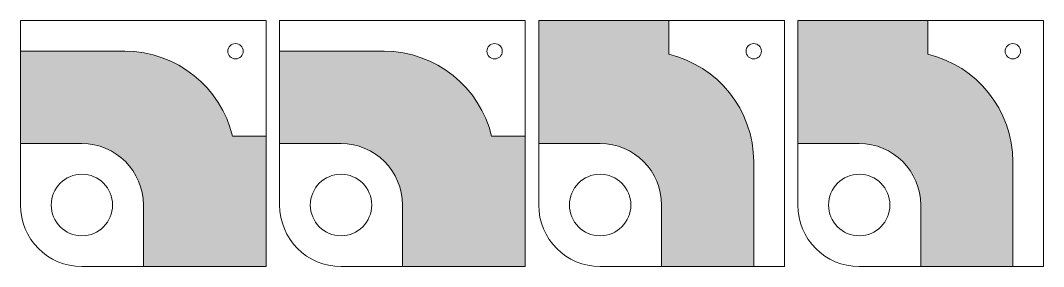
# Model space of a CAD drawing. Header units: inches. Extents: x 0.04 to 4.21, y -1.06 to -0.06.
import ezdxf

# ---------------------------------------------------------------- set-up
doc = ezdxf.new("R2010")
doc.units = ezdxf.units.IN
doc.header["$MEASUREMENT"] = 0
doc.layers.add('Layer 1', color=7, linetype='Continuous')

# ---------------------------------------------------------------- blocks, each defined once
blk = doc.blocks.new('block 3')
at = {"layer": 'Layer 1', "lineweight": 0}
blk.add_lwpolyline([(1.0432, -0.0586), (1.0432, -1.0586)], dxfattribs=at)
blk = doc.blocks.new('block 4')
at = {"layer": 'Layer 1', "lineweight": 0}
blk.add_lwpolyline([(0.0432, -0.5639), (0.0432, -0.0586)], dxfattribs=at)
blk = doc.blocks.new('block 5')
at = {"layer": 'Layer 1', "lineweight": 0}
blk.add_lwpolyline([(0.0432, -0.8086), (0.0432, -0.5586)], dxfattribs=at)
blk = doc.blocks.new('block 6')
at = {"layer": 'Layer 1', "lineweight": 0}
blk.add_lwpolyline([(0.0432, -0.0586), (1.0432, -0.0586)], dxfattribs=at)
blk = doc.blocks.new('block 7')
at = {"layer": 'Layer 1', "lineweight": 0}
blk.add_lwpolyline([(1.0432, -1.0586), (0.5432, -1.0586)], dxfattribs=at)
blk = doc.blocks.new('block 8')
at = {"layer": 'Layer 1', "lineweight": 0}
blk.add_open_spline([(0.9494, -0.1836), (0.9494, -0.1663), (0.9354, -0.1523), (0.9182, -0.1523), (0.9009, -0.1523), (0.8869, -0.1663), (0.8869, -0.1836), (0.8869, -0.2009), (0.9009, -0.2148), (0.9182, -0.2148), (0.9354, -0.2148), (0.9494, -0.2009), (0.9494, -0.1836), (0.9494, -0.1836), (0.9494, -0.1836), (0.9494, -0.1836)], degree=3, knots=[0, 0, 0, 0, 1, 1, 1, 2, 2, 2, 3, 3, 3, 4, 4, 4, 5, 5, 5, 5], dxfattribs=at)
blk = doc.blocks.new('block 9')
at = {"layer": 'Layer 1', "lineweight": 0}
blk.add_open_spline([(0.0432, -0.8086), (0.0432, -0.9467), (0.1551, -1.0586), (0.2932, -1.0586)], degree=3, dxfattribs=at)
blk = doc.blocks.new('block 10')
at = {"layer": 'Layer 1', "lineweight": 0}
blk.add_open_spline([(0.4182, -0.8086), (0.4182, -0.7396), (0.3622, -0.6836), (0.2932, -0.6836), (0.2241, -0.6836), (0.1682, -0.7396), (0.1682, -0.8086), (0.1682, -0.8776), (0.2241, -0.9336), (0.2932, -0.9336), (0.3622, -0.9336), (0.4182, -0.8776), (0.4182, -0.8086), (0.4182, -0.8086), (0.4182, -0.8086), (0.4182, -0.8086)], degree=3, knots=[0, 0, 0, 0, 1, 1, 1, 2, 2, 2, 3, 3, 3, 4, 4, 4, 5, 5, 5, 5], dxfattribs=at)
blk = doc.blocks.new('block 11')
at = {"layer": 'Layer 1', "lineweight": 0}
blk.add_lwpolyline([(0.5432, -1.0586), (0.2932, -1.0586)], dxfattribs=at)
blk = doc.blocks.new('block 12')
at = {"layer": 'Layer 1', "true_color": 0xffffff}
h = blk.add_hatch(color=7, dxfattribs=at)
h.dxf.hatch_style = 2
edge = h.paths.add_edge_path()
edge.add_spline(control_points=[(0.5432, -1.0586), (0.5432, -1.0586), (0.5432, -0.8086), (0.5432, -0.8086), (0.5432, -0.6705), (0.4312, -0.5586), (0.2932, -0.5586), (0.2932, -0.5586), (0.0432, -0.5586), (0.0432, -0.5586), (0.0432, -0.5586), (0.0432, -0.1836), (0.0432, -0.1836), (0.0432, -0.1836), (0.4682, -0.1836), (0.4682, -0.1836), (0.6808, -0.1836), (0.8589, -0.3312), (0.906, -0.5293), (0.906, -0.5293), (1.0432, -0.5293), (1.0432, -0.5293), (1.0432, -0.5293), (1.0432, -1.0586), (1.0432, -1.0586), (1.0432, -1.0586), (0.5432, -1.0586), (0.5432, -1.0586)], knot_values=[0, 0, 0, 0, 1, 1, 1, 2, 2, 2, 3, 3, 3, 4, 4, 4, 5, 5, 5, 6, 6, 6, 7, 7, 7, 8, 8, 8, 9, 9, 9, 9], degree=3, periodic=1)
at = {"layer": 'Layer 1', "lineweight": 0}
blk.add_open_spline([(0.5432, -1.0586), (0.5432, -1.0586), (0.5432, -0.8086), (0.5432, -0.8086), (0.5432, -0.6705), (0.4312, -0.5586), (0.2932, -0.5586), (0.2932, -0.5586), (0.0432, -0.5586), (0.0432, -0.5586), (0.0432, -0.5586), (0.0432, -0.1836), (0.0432, -0.1836), (0.0432, -0.1836), (0.4682, -0.1836), (0.4682, -0.1836), (0.6808, -0.1836), (0.8589, -0.3312), (0.906, -0.5293), (0.906, -0.5293), (1.0432, -0.5293), (1.0432, -0.5293), (1.0432, -0.5293), (1.0432, -1.0586), (1.0432, -1.0586), (1.0432, -1.0586), (0.5432, -1.0586), (0.5432, -1.0586)], degree=3, knots=[0, 0, 0, 0, 1, 1, 1, 2, 2, 2, 3, 3, 3, 4, 4, 4, 5, 5, 5, 6, 6, 6, 7, 7, 7, 8, 8, 8, 9, 9, 9, 9], dxfattribs=at)
blk = doc.blocks.new('block 2')
at = {"layer": 'Layer 1'}
for name in ['block 4', 'block 6', 'block 3', 'block 8', 'block 12', 'block 5', 'block 10', 'block 9', 'block 11', 'block 7']:
    blk.add_blockref(name, (0, 0), dxfattribs=at)
blk = doc.blocks.new('block 14')
at = {"layer": 'Layer 1', "lineweight": 0}
blk.add_lwpolyline([(2.6466, -1.0586), (3.152, -1.0586)], dxfattribs=at)
blk = doc.blocks.new('block 15')
at = {"layer": 'Layer 1', "lineweight": 0}
blk.add_lwpolyline([(3.152, -1.0586), (3.152, -0.0586)], dxfattribs=at)
blk = doc.blocks.new('block 16')
at = {"layer": 'Layer 1', "lineweight": 0}
blk.add_lwpolyline([(3.152, -0.0586), (2.152, -0.0586)], dxfattribs=at)
blk = doc.blocks.new('block 17')
at = {"layer": 'Layer 1', "lineweight": 0}
blk.add_lwpolyline([(2.152, -0.0586), (2.152, -0.5586)], dxfattribs=at)
blk = doc.blocks.new('block 18')
at = {"layer": 'Layer 1', "lineweight": 0}
blk.add_open_spline([(3.027, -0.1523), (3.0442, -0.1523), (3.0582, -0.1663), (3.0582, -0.1836), (3.0582, -0.2009), (3.0442, -0.2148), (3.027, -0.2148), (3.0097, -0.2148), (2.9957, -0.2009), (2.9957, -0.1836), (2.9957, -0.1663), (3.0097, -0.1523), (3.027, -0.1523), (3.027, -0.1523), (3.027, -0.1523), (3.027, -0.1523)], degree=3, knots=[0, 0, 0, 0, 1, 1, 1, 2, 2, 2, 3, 3, 3, 4, 4, 4, 5, 5, 5, 5], dxfattribs=at)
blk = doc.blocks.new('block 19')
at = {"layer": 'Layer 1', "lineweight": 0}
blk.add_open_spline([(2.402, -1.0586), (2.2639, -1.0586), (2.152, -0.9467), (2.152, -0.8086)], degree=3, dxfattribs=at)
blk = doc.blocks.new('block 20')
at = {"layer": 'Layer 1', "lineweight": 0}
blk.add_open_spline([(2.402, -0.6836), (2.471, -0.6836), (2.527, -0.7396), (2.527, -0.8086), (2.527, -0.8776), (2.471, -0.9336), (2.402, -0.9336), (2.3329, -0.9336), (2.277, -0.8776), (2.277, -0.8086), (2.277, -0.7396), (2.3329, -0.6836), (2.402, -0.6836), (2.402, -0.6836), (2.402, -0.6836), (2.402, -0.6836)], degree=3, knots=[0, 0, 0, 0, 1, 1, 1, 2, 2, 2, 3, 3, 3, 4, 4, 4, 5, 5, 5, 5], dxfattribs=at)
blk = doc.blocks.new('block 21')
at = {"layer": 'Layer 1', "lineweight": 0}
blk.add_lwpolyline([(2.152, -0.5586), (2.152, -0.8086)], dxfattribs=at)
blk = doc.blocks.new('block 22')
at = {"layer": 'Layer 1', "lineweight": 0}
blk.add_lwpolyline([(2.402, -1.0586), (2.652, -1.0586)], dxfattribs=at)
blk = doc.blocks.new('block 23')
at = {"layer": 'Layer 1', "true_color": 0xffffff}
h = blk.add_hatch(color=7, dxfattribs=at)
h.dxf.hatch_style = 2
edge = h.paths.add_edge_path()
edge.add_spline(control_points=[(2.152, -0.5586), (2.152, -0.5586), (2.402, -0.5586), (2.402, -0.5586), (2.54, -0.5586), (2.652, -0.6705), (2.652, -0.8086), (2.652, -0.8086), (2.652, -1.0586), (2.652, -1.0586), (2.652, -1.0586), (3.027, -1.0586), (3.027, -1.0586), (3.027, -1.0586), (3.027, -0.6336), (3.027, -0.6336), (3.027, -0.421), (2.8794, -0.2429), (2.6812, -0.1958), (2.6812, -0.1958), (2.6812, -0.0586), (2.6812, -0.0586), (2.6812, -0.0586), (2.152, -0.0586), (2.152, -0.0586), (2.152, -0.0586), (2.152, -0.5586), (2.152, -0.5586)], knot_values=[0, 0, 0, 0, 1, 1, 1, 2, 2, 2, 3, 3, 3, 4, 4, 4, 5, 5, 5, 6, 6, 6, 7, 7, 7, 8, 8, 8, 9, 9, 9, 9], degree=3, periodic=1)
at = {"layer": 'Layer 1', "lineweight": 0}
blk.add_open_spline([(2.152, -0.5586), (2.152, -0.5586), (2.402, -0.5586), (2.402, -0.5586), (2.54, -0.5586), (2.652, -0.6705), (2.652, -0.8086), (2.652, -0.8086), (2.652, -1.0586), (2.652, -1.0586), (2.652, -1.0586), (3.027, -1.0586), (3.027, -1.0586), (3.027, -1.0586), (3.027, -0.6336), (3.027, -0.6336), (3.027, -0.421), (2.8794, -0.2429), (2.6812, -0.1958), (2.6812, -0.1958), (2.6812, -0.0586), (2.6812, -0.0586), (2.6812, -0.0586), (2.152, -0.0586), (2.152, -0.0586), (2.152, -0.0586), (2.152, -0.5586), (2.152, -0.5586)], degree=3, knots=[0, 0, 0, 0, 1, 1, 1, 2, 2, 2, 3, 3, 3, 4, 4, 4, 5, 5, 5, 6, 6, 6, 7, 7, 7, 8, 8, 8, 9, 9, 9, 9], dxfattribs=at)
blk = doc.blocks.new('block 13')
at = {"layer": 'Layer 1'}
for name in ['block 16', 'block 17', 'block 23', 'block 15', 'block 18', 'block 21', 'block 20', 'block 19', 'block 22', 'block 14']:
    blk.add_blockref(name, (0, 0), dxfattribs=at)
blk = doc.blocks.new('block 25')
at = {"layer": 'Layer 1', "lineweight": 0}
blk.add_lwpolyline([(2.0976, -0.0586), (2.0976, -1.0586)], dxfattribs=at)
blk = doc.blocks.new('block 26')
at = {"layer": 'Layer 1', "lineweight": 0}
blk.add_lwpolyline([(1.0976, -0.5639), (1.0976, -0.0586)], dxfattribs=at)
blk = doc.blocks.new('block 27')
at = {"layer": 'Layer 1', "lineweight": 0}
blk.add_lwpolyline([(1.0976, -0.8086), (1.0976, -0.5586)], dxfattribs=at)
blk = doc.blocks.new('block 28')
at = {"layer": 'Layer 1', "lineweight": 0}
blk.add_lwpolyline([(1.0976, -0.0586), (2.0976, -0.0586)], dxfattribs=at)
blk = doc.blocks.new('block 29')
at = {"layer": 'Layer 1', "lineweight": 0}
blk.add_lwpolyline([(2.0976, -1.0586), (1.5976, -1.0586)], dxfattribs=at)
blk = doc.blocks.new('block 30')
at = {"layer": 'Layer 1', "lineweight": 0}
blk.add_open_spline([(2.0038, -0.1836), (2.0038, -0.1663), (1.9898, -0.1523), (1.9726, -0.1523), (1.9553, -0.1523), (1.9413, -0.1663), (1.9413, -0.1836), (1.9413, -0.2009), (1.9553, -0.2148), (1.9726, -0.2148), (1.9898, -0.2148), (2.0038, -0.2009), (2.0038, -0.1836), (2.0038, -0.1836), (2.0038, -0.1836), (2.0038, -0.1836)], degree=3, knots=[0, 0, 0, 0, 1, 1, 1, 2, 2, 2, 3, 3, 3, 4, 4, 4, 5, 5, 5, 5], dxfattribs=at)
blk = doc.blocks.new('block 31')
at = {"layer": 'Layer 1', "lineweight": 0}
blk.add_open_spline([(1.0976, -0.8086), (1.0976, -0.9467), (1.2095, -1.0586), (1.3476, -1.0586)], degree=3, dxfattribs=at)
blk = doc.blocks.new('block 32')
at = {"layer": 'Layer 1', "lineweight": 0}
blk.add_open_spline([(1.4726, -0.8086), (1.4726, -0.7396), (1.4166, -0.6836), (1.3476, -0.6836), (1.2785, -0.6836), (1.2226, -0.7396), (1.2226, -0.8086), (1.2226, -0.8776), (1.2785, -0.9336), (1.3476, -0.9336), (1.4166, -0.9336), (1.4726, -0.8776), (1.4726, -0.8086), (1.4726, -0.8086), (1.4726, -0.8086), (1.4726, -0.8086)], degree=3, knots=[0, 0, 0, 0, 1, 1, 1, 2, 2, 2, 3, 3, 3, 4, 4, 4, 5, 5, 5, 5], dxfattribs=at)
blk = doc.blocks.new('block 33')
at = {"layer": 'Layer 1', "lineweight": 0}
blk.add_lwpolyline([(1.5976, -1.0586), (1.3476, -1.0586)], dxfattribs=at)
blk = doc.blocks.new('block 34')
at = {"layer": 'Layer 1', "true_color": 0xffffff}
h = blk.add_hatch(color=7, dxfattribs=at)
h.dxf.hatch_style = 2
edge = h.paths.add_edge_path()
edge.add_spline(control_points=[(1.5976, -1.0586), (1.5976, -1.0586), (1.5976, -0.8086), (1.5976, -0.8086), (1.5976, -0.6705), (1.4856, -0.5586), (1.3476, -0.5586), (1.3476, -0.5586), (1.0976, -0.5586), (1.0976, -0.5586), (1.0976, -0.5586), (1.0976, -0.1836), (1.0976, -0.1836), (1.0976, -0.1836), (1.5226, -0.1836), (1.5226, -0.1836), (1.7352, -0.1836), (1.9133, -0.3312), (1.9604, -0.5293), (1.9604, -0.5293), (2.0976, -0.5293), (2.0976, -0.5293), (2.0976, -0.5293), (2.0976, -1.0586), (2.0976, -1.0586), (2.0976, -1.0586), (1.5976, -1.0586), (1.5976, -1.0586)], knot_values=[0, 0, 0, 0, 1, 1, 1, 2, 2, 2, 3, 3, 3, 4, 4, 4, 5, 5, 5, 6, 6, 6, 7, 7, 7, 8, 8, 8, 9, 9, 9, 9], degree=3, periodic=1)
at = {"layer": 'Layer 1', "lineweight": 0}
blk.add_open_spline([(1.5976, -1.0586), (1.5976, -1.0586), (1.5976, -0.8086), (1.5976, -0.8086), (1.5976, -0.6705), (1.4856, -0.5586), (1.3476, -0.5586), (1.3476, -0.5586), (1.0976, -0.5586), (1.0976, -0.5586), (1.0976, -0.5586), (1.0976, -0.1836), (1.0976, -0.1836), (1.0976, -0.1836), (1.5226, -0.1836), (1.5226, -0.1836), (1.7352, -0.1836), (1.9133, -0.3312), (1.9604, -0.5293), (1.9604, -0.5293), (2.0976, -0.5293), (2.0976, -0.5293), (2.0976, -0.5293), (2.0976, -1.0586), (2.0976, -1.0586), (2.0976, -1.0586), (1.5976, -1.0586), (1.5976, -1.0586)], degree=3, knots=[0, 0, 0, 0, 1, 1, 1, 2, 2, 2, 3, 3, 3, 4, 4, 4, 5, 5, 5, 6, 6, 6, 7, 7, 7, 8, 8, 8, 9, 9, 9, 9], dxfattribs=at)
blk = doc.blocks.new('block 24')
at = {"layer": 'Layer 1'}
for name in ['block 26', 'block 28', 'block 25', 'block 30', 'block 34', 'block 27', 'block 32', 'block 31', 'block 33', 'block 29']:
    blk.add_blockref(name, (0, 0), dxfattribs=at)
blk = doc.blocks.new('block 36')
at = {"layer": 'Layer 1', "lineweight": 0}
blk.add_lwpolyline([(3.701, -1.0586), (4.2064, -1.0586)], dxfattribs=at)
blk = doc.blocks.new('block 37')
at = {"layer": 'Layer 1', "lineweight": 0}
blk.add_lwpolyline([(4.2064, -1.0586), (4.2064, -0.0586)], dxfattribs=at)
blk = doc.blocks.new('block 38')
at = {"layer": 'Layer 1', "lineweight": 0}
blk.add_lwpolyline([(4.2064, -0.0586), (3.2064, -0.0586)], dxfattribs=at)
blk = doc.blocks.new('block 39')
at = {"layer": 'Layer 1', "lineweight": 0}
blk.add_lwpolyline([(3.2064, -0.0586), (3.2064, -0.5586)], dxfattribs=at)
blk = doc.blocks.new('block 40')
at = {"layer": 'Layer 1', "lineweight": 0}
blk.add_open_spline([(4.0814, -0.1523), (4.0986, -0.1523), (4.1126, -0.1663), (4.1126, -0.1836), (4.1126, -0.2009), (4.0986, -0.2148), (4.0814, -0.2148), (4.0641, -0.2148), (4.0501, -0.2009), (4.0501, -0.1836), (4.0501, -0.1663), (4.0641, -0.1523), (4.0814, -0.1523), (4.0814, -0.1523), (4.0814, -0.1523), (4.0814, -0.1523)], degree=3, knots=[0, 0, 0, 0, 1, 1, 1, 2, 2, 2, 3, 3, 3, 4, 4, 4, 5, 5, 5, 5], dxfattribs=at)
blk = doc.blocks.new('block 41')
at = {"layer": 'Layer 1', "lineweight": 0}
blk.add_open_spline([(3.4564, -1.0586), (3.3183, -1.0586), (3.2064, -0.9467), (3.2064, -0.8086)], degree=3, dxfattribs=at)
blk = doc.blocks.new('block 42')
at = {"layer": 'Layer 1', "lineweight": 0}
blk.add_open_spline([(3.4564, -0.6836), (3.5254, -0.6836), (3.5814, -0.7396), (3.5814, -0.8086), (3.5814, -0.8776), (3.5254, -0.9336), (3.4564, -0.9336), (3.3873, -0.9336), (3.3314, -0.8776), (3.3314, -0.8086), (3.3314, -0.7396), (3.3873, -0.6836), (3.4564, -0.6836), (3.4564, -0.6836), (3.4564, -0.6836), (3.4564, -0.6836)], degree=3, knots=[0, 0, 0, 0, 1, 1, 1, 2, 2, 2, 3, 3, 3, 4, 4, 4, 5, 5, 5, 5], dxfattribs=at)
blk = doc.blocks.new('block 43')
at = {"layer": 'Layer 1', "lineweight": 0}
blk.add_lwpolyline([(3.2064, -0.5586), (3.2064, -0.8086)], dxfattribs=at)
blk = doc.blocks.new('block 44')
at = {"layer": 'Layer 1', "lineweight": 0}
blk.add_lwpolyline([(3.4564, -1.0586), (3.7064, -1.0586)], dxfattribs=at)
blk = doc.blocks.new('block 45')
at = {"layer": 'Layer 1', "true_color": 0xffffff}
h = blk.add_hatch(color=7, dxfattribs=at)
h.dxf.hatch_style = 2
edge = h.paths.add_edge_path()
edge.add_spline(control_points=[(3.2064, -0.5586), (3.2064, -0.5586), (3.4564, -0.5586), (3.4564, -0.5586), (3.5944, -0.5586), (3.7064, -0.6705), (3.7064, -0.8086), (3.7064, -0.8086), (3.7064, -1.0586), (3.7064, -1.0586), (3.7064, -1.0586), (4.0814, -1.0586), (4.0814, -1.0586), (4.0814, -1.0586), (4.0814, -0.6336), (4.0814, -0.6336), (4.0814, -0.421), (3.9338, -0.2429), (3.7356, -0.1958), (3.7356, -0.1958), (3.7356, -0.0586), (3.7356, -0.0586), (3.7356, -0.0586), (3.2064, -0.0586), (3.2064, -0.0586), (3.2064, -0.0586), (3.2064, -0.5586), (3.2064, -0.5586)], knot_values=[0, 0, 0, 0, 1, 1, 1, 2, 2, 2, 3, 3, 3, 4, 4, 4, 5, 5, 5, 6, 6, 6, 7, 7, 7, 8, 8, 8, 9, 9, 9, 9], degree=3, periodic=1)
at = {"layer": 'Layer 1', "lineweight": 0}
blk.add_open_spline([(3.2064, -0.5586), (3.2064, -0.5586), (3.4564, -0.5586), (3.4564, -0.5586), (3.5944, -0.5586), (3.7064, -0.6705), (3.7064, -0.8086), (3.7064, -0.8086), (3.7064, -1.0586), (3.7064, -1.0586), (3.7064, -1.0586), (4.0814, -1.0586), (4.0814, -1.0586), (4.0814, -1.0586), (4.0814, -0.6336), (4.0814, -0.6336), (4.0814, -0.421), (3.9338, -0.2429), (3.7356, -0.1958), (3.7356, -0.1958), (3.7356, -0.0586), (3.7356, -0.0586), (3.7356, -0.0586), (3.2064, -0.0586), (3.2064, -0.0586), (3.2064, -0.0586), (3.2064, -0.5586), (3.2064, -0.5586)], degree=3, knots=[0, 0, 0, 0, 1, 1, 1, 2, 2, 2, 3, 3, 3, 4, 4, 4, 5, 5, 5, 6, 6, 6, 7, 7, 7, 8, 8, 8, 9, 9, 9, 9], dxfattribs=at)
blk = doc.blocks.new('block 35')
at = {"layer": 'Layer 1'}
for name in ['block 38', 'block 39', 'block 45', 'block 37', 'block 40', 'block 43', 'block 42', 'block 41', 'block 44', 'block 36']:
    blk.add_blockref(name, (0, 0), dxfattribs=at)

msp = doc.modelspace()

# ---------------------------------------------------------------- block references
at = {"layer": 'Layer 1'}
for name in ['block 2', 'block 24', 'block 13', 'block 35']:
    msp.add_blockref(name, (0, 0), dxfattribs=at)

doc.saveas('drawing.dxf')
